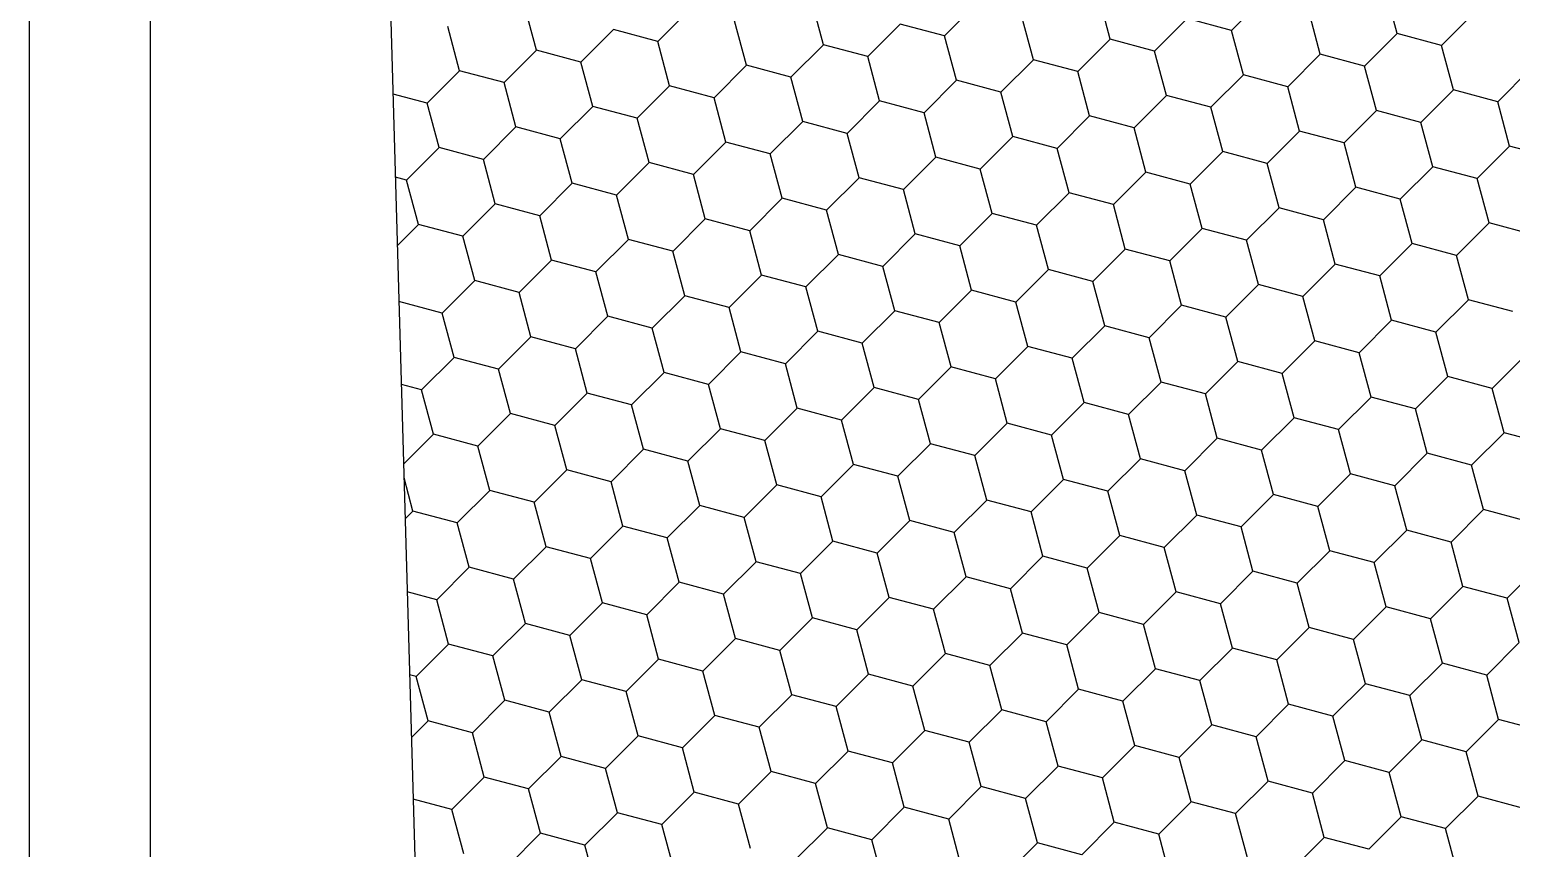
# Model space of a CAD drawing. Header units: inches. Extents: x 11.6 to 54.1, y 10.7 to 35.5.
# Drawn here: x 39.3392 to 39.5811, y 31.6999 to 31.8336 of the extents above; entities that cross this region are included whole.
import ezdxf

# ---------------------------------------------------------------- set-up
doc = ezdxf.new("R2010")
doc.units = ezdxf.units.IN
doc.header["$MEASUREMENT"] = 0
doc.layers.add('02', color=2, linetype='Continuous')

msp = doc.modelspace()

# ---------------------------------------------------------------- linework, layer by layer
at = {"layer": '02'}
for p, q in [((39.33918530143384, 31.39858789502483), (39.33918530143384, 32.49814949224543)), ((39.35887363295588, 32.49814949224543), (39.35887363295588, 31.39858789502483)), ((39.38182925955444, 32.40781655326151), (39.40519539021007, 31.58881997418081)), ((39.51558717874396, 31.83208352581147), (39.51364603590738, 31.839327969507)), ((39.53537923003133, 31.83350429640865), (39.54068253083206, 31.83880759726759)), ((39.56241599876486, 31.83298441328822), (39.56047485592827, 31.84022885698374)), ((39.42192953870218, 31.83028175085798), (39.41998839586559, 31.8375261945535)), ((39.44172158975672, 31.83170252114957), (39.44702489067387, 31.83700582200851)), ((39.46875835872307, 31.83118263833472), (39.46681721588649, 31.83842708203025)), ((39.48855040989402, 31.83260340877183), (39.49385371069476, 31.83790670963077)), ((39.54986825421039, 31.82962225528041), (39.5479271113738, 31.83686669897594)), ((39.56966030561417, 31.83104302597945), (39.5749636064149, 31.8363463268384)), ((39.40938179414771, 31.82691959285017), (39.40744065131113, 31.8341640365457)), ((39.45621061428502, 31.82782048032692), (39.45426947144843, 31.83506492402245)), ((39.47600266533956, 31.82924125073492), (39.48130596625671, 31.83454455159386)), ((39.48855026647035, 31.83260364978065), (39.48130582271661, 31.83454479261724)), ((39.5030394341895, 31.82872136780367), (39.50109829135291, 31.83596581149919)), ((39.52283148547686, 31.83014213835719), (39.5281347862776, 31.83544543921613)), ((39.53537908660766, 31.8335045372574), (39.52813464297034, 31.83544568009398)), ((39.42917384520225, 31.82834036311266), (39.4344771461194, 31.8336436639716)), ((39.44172144621663, 31.83170276231846), (39.43447700257931, 31.83364390515504)), ((39.44366286973055, 31.82445832231912), (39.44172172689397, 31.83170276601464)), ((39.49049168975144, 31.82535920979586), (39.48855054691486, 31.83260365349139)), ((39.5102837409224, 31.82677998032028), (39.51558704172313, 31.83208328117922)), ((39.52283134205319, 31.83014237926415), (39.51558689841587, 31.83208352210073)), ((39.53732050977234, 31.82626009727261), (39.53537936693575, 31.83350454096814)), ((39.5571125610597, 31.82768086794255), (39.56241586186044, 31.83298416880149)), ((39.56966016230691, 31.83104326672634), (39.56241571855318, 31.83298440956293)), ((39.4166261007642, 31.8249782050612), (39.42192940156493, 31.83028150592014)), ((39.42917370177857, 31.82834060432521), (39.42192925802484, 31.83028174716179)), ((39.46345492078509, 31.82587909268346), (39.46875822170224, 31.83118239354241)), ((39.47600252191588, 31.8292414917874), (39.46875807816215, 31.83118263462399)), ((39.47794394519698, 31.82199705178806), (39.47600280236039, 31.82924149548359)), ((39.52477276521787, 31.82289793926481), (39.52283162238128, 31.83014238296033)), ((39.54456481650524, 31.82431870990564), (39.54986811730597, 31.82962201076458)), ((39.55711241775244, 31.82768110873309), (39.54986797399871, 31.82962225156967)), ((39.57160158523876, 31.82379882674155), (39.56966044240217, 31.83104327043708)), ((39.40407835620973, 31.82161604702429), (39.40938165701046, 31.82691934788323)), ((39.41662595710769, 31.82497844633195), (39.40938151347037, 31.82691958916854)), ((39.43111512517608, 31.82109616431131), (39.4291739823395, 31.82834060800684)), ((39.45090717623062, 31.82251693464656), (39.45621047714777, 31.8278202355055)), ((39.46345477736141, 31.82587933379415), (39.45621033372409, 31.82782047663073)), ((39.49773599636793, 31.82341782228337), (39.50303929728508, 31.82872112314232)), ((39.51028359761514, 31.82678022127089), (39.5030391538614, 31.82872136410748)), ((39.51222502077982, 31.819535781257), (39.51028387794323, 31.82678022495253)), ((39.55905384068429, 31.82043666873375), (39.55711269784771, 31.82768111242927)), ((39.57884589208808, 31.821857439491), (39.58414919288881, 31.82716074034994)), ((39.41856738073803, 31.81773400630351), (39.41662623790145, 31.82497844999904)), ((39.43835943179257, 31.81915477660965), (39.4436627325933, 31.82445807746859)), ((39.45090703280695, 31.8225171758009), (39.44366258905321, 31.82445831863748)), ((39.46539620075892, 31.81863489378026), (39.46345505792234, 31.82587933747578)), ((39.48518825181346, 31.82005566423192), (39.49049155273061, 31.82535896509086)), ((39.49773585294425, 31.82341806327764), (39.49049140930693, 31.82535920611423)), ((39.53201707195077, 31.82095655186873), (39.5373203727515, 31.82625985272767)), ((39.54456467319797, 31.82431895073984), (39.53732022956066, 31.82626009357642)), ((39.54650609624624, 31.81707451072594), (39.54456495340965, 31.82431895442147)), ((39.40407821266964, 31.8216162883387), (39.39851110788114, 31.82310798955456)), ((39.45284845620446, 31.815272735787), (39.45090731336787, 31.82251717948253)), ((39.47264050725899, 31.81669350619501), (39.47794380817614, 31.82199680705395)), ((39.4851881085062, 31.82005590528439), (39.47794366475247, 31.82199704812098)), ((39.49967727622535, 31.8161736232492), (39.49773613338876, 31.82341806695928)), ((39.5194693273963, 31.81759439383183), (39.52477262831345, 31.82289769469077)), ((39.53201692864351, 31.82095679274659), (39.52477248488977, 31.82289793558317)), ((39.56629814753361, 31.81849528145409), (39.57160144833434, 31.82379858231303)), ((39.57884574878081, 31.82185768022333), (39.5716013051435, 31.82379882305992)), ((39.58078717171266, 31.81461324019489), (39.57884602887608, 31.82185768389041)), ((39.40601963618357, 31.81437184831026), (39.40407849334698, 31.82161629200579)), ((39.4258116872381, 31.81579261857274), (39.43111498803884, 31.82109591943168)), ((39.43835928825248, 31.81915501780765), (39.43111484461516, 31.82109616064423)), ((39.48712953167088, 31.8128114652414), (39.4851883888343, 31.82005590893692)), ((39.50692158284183, 31.81423223578037), (39.51222488375898, 31.81953553663931)), ((39.51946918408904, 31.81759463475333), (39.51222474045172, 31.81953577758992)), ((39.53395835180819, 31.81371235271814), (39.5320172089716, 31.82095679641367)), ((39.55375040297914, 31.81513312340263), (39.55905370377987, 31.82043642426157)), ((39.56629800434276, 31.81849552223008), (39.55905356058903, 31.82043666506667)), ((39.41326394268363, 31.81243046053584), (39.41856724360078, 31.81773376139478)), ((39.42581154369801, 31.81579285981439), (39.41856710006069, 31.81773400265098)), ((39.4403007117664, 31.81191057776465), (39.43835956892982, 31.81915502147473)), ((39.46009276282094, 31.8133313481581), (39.46539606362168, 31.81863464901704)), ((39.47264036383532, 31.81669374729114), (39.465395920198, 31.81863489012773)), ((39.52141060725372, 31.81035019472489), (39.51946946441713, 31.81759463842042)), ((39.54120265842467, 31.81177096536572), (39.54650595934182, 31.81707426622467)), ((39.55375025967188, 31.81513336423683), (39.54650581603456, 31.81707450707341)), ((39.56823942727461, 31.81125108218708), (39.56629828443803, 31.81849552589716)), ((39.42775296721194, 31.8085484197714), (39.42581182437535, 31.81579286346692)), ((39.44754501826647, 31.80996919010664), (39.45284831906721, 31.81527249096558)), ((39.46009261939727, 31.81333158929789), (39.45284817564353, 31.81527273213447)), ((39.47458178723283, 31.80944930724814), (39.47264064439624, 31.81669375094367)), ((39.49437383828737, 31.81087007774346), (39.49967713920451, 31.8161733786024)), ((39.50692143953457, 31.81423247676008), (39.49967699578084, 31.81617361959667)), ((39.55569168272014, 31.80788892417928), (39.55375053988356, 31.81513336787481)), ((39.57548373400751, 31.80930969495108), (39.58078703480825, 31.81461299581002)), ((39.58803133537113, 31.81267209372032), (39.5807868916174, 31.81461323655691)), ((39.40071619812917, 31.80906830248438), (39.4060194989299, 31.81437160334332)), ((39.41326379914354, 31.81243070182114), (39.40601935550622, 31.81437184465773)), ((39.41520522265747, 31.80518626176359), (39.41326407982088, 31.81243070545912)), ((39.46203404279478, 31.80608714924034), (39.46009289995819, 31.81333159293587)), ((39.48182609384931, 31.80750791970655), (39.48712939465005, 31.81281122056549)), ((39.4943736949801, 31.81087031876683), (39.48712925134279, 31.81281146160342)), ((39.50886286269925, 31.80698803670253), (39.50692171986267, 31.81423248041261)), ((39.52865491387021, 31.80840880732882), (39.53395821478735, 31.81371210818776)), ((39.54120251523383, 31.81177120624358), (39.53395807148009, 31.81371234908016)), ((39.43499727371201, 31.80660703206973), (39.44030057462916, 31.81191033292868)), ((39.4475448748428, 31.80996943130464), (39.44030043108906, 31.81191057414122)), ((39.44948629824031, 31.80272499123254), (39.44754515540372, 31.80996943492806)), ((39.4963151182612, 31.80362587870928), (39.49437397542462, 31.81087032240481)), ((39.51610716931574, 31.80504664929191), (39.52141047023289, 31.81034995015085)), ((39.52865477067936, 31.80840904825033), (39.52141032692563, 31.81035019108691)), ((39.54314393828209, 31.80452676618603), (39.54120279544551, 31.81177120988156)), ((39.56293598945305, 31.80594753691418), (39.56823929037019, 31.81125083777312)), ((39.57548359081667, 31.80930993572707), (39.56823914717935, 31.81125107856366)), ((39.40071605458908, 31.80906854382789), (39.39889775576122, 31.80955575555578)), ((39.40265747821942, 31.80182410375579), (39.40071633538283, 31.80906854745132)), ((39.42244952915754, 31.80324487403283), (39.42775282995827, 31.80854817489177)), ((39.43499713028833, 31.80660727331139), (39.4277526865346, 31.80854841614797)), ((39.46927834929485, 31.80414576165509), (39.47458165009558, 31.80944906251403)), ((39.48182595042564, 31.80750816077358), (39.47458150678832, 31.80944930361017)), ((39.48376737370673, 31.80026372070148), (39.48182623087015, 31.80750816439701)), ((39.53059619372763, 31.80116460817823), (39.52865505089104, 31.80840905187375)), ((39.55038824489858, 31.80258537887727), (39.55569154581573, 31.80788867973621)), ((39.5629358462622, 31.80594777773382), (39.55569140250847, 31.80788892057041)), ((39.57742501374852, 31.80206549564042), (39.57548387091193, 31.8093099393505)), ((39.40990178460307, 31.79988271599592), (39.41520508552022, 31.80518601685486)), ((39.42244938573386, 31.80324511531813), (39.41520494198013, 31.80518625815472)), ((39.43693855368584, 31.79936283322473), (39.43499741084926, 31.80660727692026)), ((39.45673060474038, 31.80078360361819), (39.46203390565753, 31.80608690447713)), ((39.46927820587117, 31.80414600278033), (39.46203376223385, 31.80608714561691)), ((39.50355942487769, 31.801684491255), (39.50886272567842, 31.80698779211394)), ((39.51610702612489, 31.80504689025707), (39.50886258237116, 31.80698803309366)), ((39.51804844928957, 31.79780245017042), (39.51610730645299, 31.80504689386595)), ((39.56487726931046, 31.79870333764717), (39.56293612647388, 31.8059477813427)), ((39.42439080924779, 31.79600067521693), (39.4224496664112, 31.80324511891246)), ((39.44418286018591, 31.79742144558128), (39.44948616110306, 31.80272474644022)), ((39.4567304613167, 31.80078384478708), (39.44948601767938, 31.80272498762366)), ((39.47121962926868, 31.79690156269368), (39.4692784864321, 31.8041460063892)), ((39.49101168032322, 31.79832233320354), (39.49631498112395, 31.80362563406248)), ((39.50355928157042, 31.80168473226382), (39.49631483781669, 31.80362587510041)), ((39.53784050034411, 31.79922322082581), (39.54314380126126, 31.80452652168475)), ((39.55038810170773, 31.80258561974057), (39.54314365807041, 31.80452676257715)), ((39.552329524756, 31.79534117963937), (39.55038838191941, 31.80258562333489)), ((39.39921651558071, 31.79838303349112), (39.40265734096575, 31.80182385881795)), ((39.4099016411794, 31.79988295732488), (39.40265719742566, 31.80182410016147)), ((39.45867188471421, 31.79353940468587), (39.45673074187763, 31.8007838483814)), ((39.47846393576875, 31.79496017516664), (39.4837672366859, 31.80026347602558)), ((39.49101153701596, 31.79832257427057), (39.48376709326222, 31.80026371710716)), ((39.50550070473511, 31.79444029216262), (39.50355956189852, 31.80168473585815)), ((39.52529275590606, 31.7958610627889), (39.53059605670679, 31.80116436364784)), ((39.53784035715326, 31.79922346174732), (39.53059591351595, 31.8011646045839)), ((39.57212157604337, 31.79676195042572), (39.5774248768441, 31.80206525128466)), ((39.58466917740699, 31.80012434922406), (39.57742473365325, 31.80206549206065)), ((39.41184306469332, 31.79263851720913), (39.40990192185674, 31.79988296090465)), ((39.43163511563144, 31.79405928752982), (39.43693841654859, 31.79936258838876)), ((39.44418271676223, 31.79742168679383), (39.43693827312492, 31.79936282963041)), ((39.49295296029705, 31.79107813415482), (39.49101181746047, 31.79832257785034)), ((39.51274501135159, 31.79249890475199), (39.51804831215232, 31.79780220561094)), ((39.5252926125988, 31.79586130375407), (39.51804816896148, 31.79780244659065)), ((39.53978178031794, 31.79197902163156), (39.53784063748136, 31.79922346532709)), ((39.55957383137248, 31.79339979237426), (39.56487713228963, 31.7987030932332)), ((39.57212143285252, 31.79676219123081), (39.56487698909879, 31.7987033340674)), ((39.41908737119339, 31.79069712949291), (39.42439067199413, 31.79600043035185)), ((39.43163497220777, 31.79405952880057), (39.42439052857045, 31.79600067163716)), ((39.44612414027616, 31.79017724667807), (39.44418299743958, 31.7974216903736)), ((39.46591619121428, 31.79159801712973), (39.47121949213143, 31.79690131798867)), ((39.47846379246149, 31.79496041627732), (39.47121934870776, 31.79690155911391)), ((39.52723403576348, 31.78861686362376), (39.52529289292689, 31.79586130731929)), ((39.54702608693443, 31.79003763433735), (39.55232938773516, 31.79534093519629)), ((39.55957368829805, 31.79340003323756), (39.55232924454432, 31.79534117607415)), ((39.57406285578437, 31.7895177511005), (39.57212171294778, 31.79676219479603)), ((39.43357639572169, 31.78681508867027), (39.43163525288511, 31.79405953238034)), ((39.45336844665982, 31.78823585907827), (39.45867174757696, 31.79353915993721)), ((39.46591604790702, 31.79159825828407), (39.45867160415329, 31.79353940112065)), ((39.48040521574259, 31.78771597614701), (39.478464072906, 31.79496041984254)), ((39.50019726679712, 31.78913674671509), (39.50550056771427, 31.79444004757403)), ((39.51274486804433, 31.79249914576081), (39.50550042440701, 31.7944402885974)), ((39.5615151112299, 31.7861555930927), (39.55957396839332, 31.79340003678823)), ((39.40653962652251, 31.787334971456), (39.41184292743966, 31.79263827231495)), ((39.41908722776972, 31.79069737080732), (39.41184278401598, 31.79263851364391)), ((39.42102865128364, 31.78345293066246), (39.41908750844706, 31.79069737435799)), ((39.46785747130453, 31.78435381813921), (39.46591632846795, 31.79159826183474)), ((39.48764952224266, 31.78577458867818), (39.4929528231598, 31.79107788953712)), ((39.50019712348986, 31.78913698776756), (39.49295267985254, 31.79107813060415)), ((39.51468629120901, 31.78525470561596), (39.51274514837242, 31.79249914931148)), ((39.53447834237996, 31.78667547630045), (39.5397816431807, 31.79197877715939)), ((39.54702594374358, 31.79003787524431), (39.53978149998985, 31.79197901808089)), ((39.40653948309883, 31.78733521281407), (39.39947772746492, 31.78922740455033)), ((39.44082070222176, 31.78487370104136), (39.4461240030225, 31.7901770019003)), ((39.45336830335255, 31.78823610029082), (39.44612385959882, 31.7901772431274)), ((39.45530972675007, 31.78099166014596), (39.45336858391348, 31.78823610384148)), ((39.50213854677096, 31.78189254760815), (39.50019740393437, 31.78913699131823)), ((39.5219305978255, 31.78331331824899), (39.52723389874264, 31.78861661910793)), ((39.53447819918912, 31.78667571725106), (39.52723375543538, 31.78861686008764)), ((39.54896736679185, 31.7827934350849), (39.54702622395526, 31.79003787878042)), ((39.5687594179628, 31.7842142058858), (39.57406271876354, 31.78951750674474)), ((39.58130701932642, 31.78757660471325), (39.5740625756891, 31.78951774754984)), ((39.40848090672917, 31.78009077266921), (39.40653976389259, 31.78733521636474)), ((39.4282729576673, 31.78151154300446), (39.43357625846803, 31.7868148438634)), ((39.44082055879809, 31.78487394229757), (39.43357611504435, 31.78681508513415)), ((39.47510177768819, 31.78241243062672), (39.48040507860534, 31.78771573148566)), ((39.48764937893539, 31.78577482977431), (39.48040493529808, 31.7877159726109)), ((39.48959080221649, 31.77853038960035), (39.4876496593799, 31.78577483331043)), ((39.53641962223738, 31.77943127707709), (39.5344784794008, 31.78667572077262)), ((39.55621167340833, 31.7808520478489), (39.56151497420907, 31.78615534870784)), ((39.56875927477196, 31.78421444672), (39.56151483113464, 31.78615558955659)), ((39.41572521311283, 31.77814938496755), (39.42102851391356, 31.78345268582649)), ((39.42827281424362, 31.78151178430431), (39.4210283706063, 31.7834529271409)), ((39.4427619821956, 31.77762950213815), (39.44082083935901, 31.78487394583368)), ((39.46255403325014, 31.77905027258981), (39.46785733405087, 31.78435357344875)), ((39.47510163449734, 31.78241267178106), (39.46785719074361, 31.78435381461765)), ((39.50938285327103, 31.77995116021208), (39.51468615418818, 31.78525446107102)), ((39.52193045463465, 31.78331355925781), (39.51468601088092, 31.78525470209439)), ((39.52387187779933, 31.77606911908384), (39.52193073496274, 31.78331356277937)), ((39.57070069782022, 31.77697000654604), (39.56875955498364, 31.78421445025612)), ((39.43021423775755, 31.77426734413035), (39.42827309492096, 31.78151178782588)), ((39.45000628869567, 31.77568811455291), (39.4553095894964, 31.78099141541185)), ((39.46255388982646, 31.77905051378781), (39.45530944618914, 31.78099165662439)), ((39.47704305777844, 31.7751682316071), (39.47510191494185, 31.78241267530262)), ((39.49683510871656, 31.77658900217517), (39.50213840963371, 31.78189230303411)), ((39.50938271008018, 31.77995140126455), (39.50213826644286, 31.78189254410114)), ((39.54366392885387, 31.77748988979744), (39.54896722977102, 31.78279319065638)), ((39.55621153021749, 31.78085228872675), (39.54896708658017, 31.78279343156333)), ((39.55815295326575, 31.77360784853823), (39.55621181042917, 31.78085229224831)), ((39.40317746855836, 31.77478722691609), (39.40848076935909, 31.78009052777503)), ((39.41572506968915, 31.77814962631106), (39.40848062593542, 31.78009076914765)), ((39.46449531322397, 31.77180607359929), (39.46255417038738, 31.77905051729482)), ((39.48428736427851, 31.77322684413826), (39.48959066507924, 31.77853014499721)), ((39.49683496552571, 31.7765892432713), (39.48959052177198, 31.77853038610789)), ((39.51132413324486, 31.77270696107604), (39.50938299040828, 31.77995140477157)), ((39.5311161842994, 31.77412773176053), (39.53641948521655, 31.77943103261947)), ((39.54366378566302, 31.7774901307335), (39.5364193420257, 31.77943127357008)), ((39.57794500443671, 31.77502861938279), (39.58324830523744, 31.78033192024174)), ((39.41766649320308, 31.77090518612255), (39.41572535036649, 31.77814962981807)), ((39.4374585441412, 31.77232595650145), (39.44276184494193, 31.77762925736039)), ((39.45000614538841, 31.77568835579456), (39.44276170163467, 31.77762949863114)), ((39.49877638880681, 31.76934480306824), (39.49683524597022, 31.77658924676376)), ((39.51856843974493, 31.77076557372362), (39.52387174066208, 31.77606887458256)), ((39.53111604122497, 31.77412797274025), (39.52387159747123, 31.77606911557683)), ((39.5456052088277, 31.77024569054498), (39.54366406599112, 31.77749013424051)), ((39.56539725988224, 31.77166646134589), (39.57070056079939, 31.77696976220483)), ((39.57794486136228, 31.77502886021699), (39.57070041760854, 31.77697000305358)), ((39.40317732513468, 31.77478746831781), (39.399864375345, 31.775675170537)), ((39.40511874876503, 31.76754302811474), (39.40317760592844, 31.77478747181027)), ((39.42491079958673, 31.76896379846454), (39.43021410038747, 31.77426709932348)), ((39.43745840083394, 31.77232619780131), (39.43021395708021, 31.77426734063789)), ((39.45194756878592, 31.76844391559149), (39.45000642594933, 31.77568835928702)), ((39.47173961972404, 31.76986468610136), (39.47704292052477, 31.7751679869603)), ((39.48428722097125, 31.77322708527805), (39.47704277733393, 31.77516822811464)), ((39.53305746427323, 31.76688353253718), (39.53111632143665, 31.77412797623271)), ((39.55284951532777, 31.76830430330898), (39.55815281624492, 31.77360760416792)), ((39.56539711680781, 31.77166670222374), (39.55815267317049, 31.77360784506033)), ((39.57988628429413, 31.76778442001392), (39.57794514145754, 31.77502886370945)), ((39.43939982423145, 31.76508175758369), (39.43745868139487, 31.77232620127921)), ((39.45919187516957, 31.7665025280499), (39.46449517597031, 31.77180582890884)), ((39.47173947641678, 31.7698649272848), (39.46449503266305, 31.77180607012139)), ((39.48622864425234, 31.76598264506043), (39.48428750141576, 31.77322708875596)), ((39.50602069530688, 31.76740341567216), (39.51132399610761, 31.7727067165311)), ((39.51856829655409, 31.77076581474699), (39.51132385291677, 31.77270695758358)), ((39.56733853985607, 31.76442226200612), (39.56539739701949, 31.77166670570165)), ((39.41236305503227, 31.76560164042763), (39.41766635594941, 31.77090494128657)), ((39.42491065627947, 31.76896403980805), (39.41766621252574, 31.77090518264464)), ((39.4268520797934, 31.76171959957588), (39.42491093695681, 31.76896404327141)), ((39.47368089981429, 31.76262048705263), (39.4717397569777, 31.76986493074816)), ((39.49347295075241, 31.76404125763526), (39.49877625155315, 31.7693445584942)), ((39.50602055211603, 31.76740365675374), (39.4987761083623, 31.76934479959033)), ((39.52050971971877, 31.76352137452938), (39.51856857688218, 31.7707658182249)), ((39.5403017707733, 31.76494214527207), (39.54560507169045, 31.77024544613101)), ((39.55284937225334, 31.76830454423049), (39.54560492849961, 31.77024568706707)), ((39.40023570424929, 31.76265987608946), (39.40511861139495, 31.76754278324967)), ((39.412362911725, 31.7656018818148), (39.40511846797127, 31.76754302465139)), ((39.44664413061511, 31.76314037001299), (39.45194743141584, 31.76844367087193)), ((39.45919173186231, 31.76650276929155), (39.45194728822499, 31.76844391212813)), ((39.46113315525982, 31.75925832904483), (39.45919201242324, 31.76650277274035)), ((39.50796197528071, 31.76015921652157), (39.50602083244413, 31.7674036602171)), ((39.52775402633525, 31.76157998722061), (39.53305732713599, 31.76688328807955)), ((39.54030162769887, 31.76494238623724), (39.53305718406155, 31.76688352907382)), ((39.55479079530161, 31.76106010399832), (39.55284965246502, 31.76830454769384)), ((39.57458284635614, 31.76248087485743), (39.57988614727329, 31.76778417571637)), ((39.5871304479526, 31.76584327369943), (39.57988600419886, 31.76778441653602)), ((39.41430433523893, 31.75835744156808), (39.41236319240235, 31.76560188526361)), ((39.43409638606064, 31.75977821197608), (39.43939968697779, 31.76508151283502)), ((39.44664398730784, 31.7631406112983), (39.43939954367053, 31.76508175413488)), ((39.48092520619794, 31.76067909959835), (39.48622850699868, 31.76598240045729)), ((39.49347280756157, 31.76404149876049), (39.48622836380783, 31.76598264159708)), ((39.49541423084266, 31.75679705851377), (39.49347308800608, 31.7640415022093)), ((39.54224305074714, 31.75769794599051), (39.54030190791055, 31.76494238968604)), ((39.56203510180168, 31.75911871680597), (39.56733840271882, 31.76442201766491)), ((39.57458270328171, 31.76248111570618), (39.56733825964439, 31.76442225854277)), ((39.42154864150617, 31.75641605392462), (39.42685194242332, 31.76171935478357)), ((39.43409624275338, 31.75977845330505), (39.42685179911606, 31.76171959614163)), ((39.44858541070536, 31.75589617103702), (39.44664426786877, 31.76314061473255)), ((39.46837746164348, 31.75731694156144), (39.47368076244421, 31.76262024242038)), ((39.4809250630071, 31.76067934076724), (39.47368061925336, 31.76262048360383)), ((39.51520628178078, 31.75821782918371), (39.52050958258152, 31.76352113004265)), ((39.52775388314441, 31.76158022824399), (39.52050943950709, 31.76352137108057)), ((39.52969530630909, 31.75433578798271), (39.5277541634725, 31.76158023167824)), ((39.57652412632998, 31.75523667545946), (39.57458298349339, 31.76248111915498)), ((39.40175659080088, 31.75499528356028), (39.40029919902846, 31.76043434326726)), ((39.4360376662673, 31.75253401302922), (39.43409652343072, 31.7597784567393)), ((39.45582971708901, 31.75395478352453), (39.46113301800616, 31.75925808438348)), ((39.46837731845263, 31.75731718277399), (39.4611328746989, 31.75925832561057)), ((39.4828664862882, 31.75343490050597), (39.48092534345161, 31.76067934420149)), ((39.50265853722632, 31.7548556711468), (39.50796183802705, 31.76015897200574)), ((39.51520613858994, 31.75821807025073), (39.50796169495262, 31.76015921308732)), ((39.54948735736362, 31.75575655876906), (39.55479065816436, 31.76105985962801)), ((39.56203495884366, 31.75911895771293), (39.55479051508993, 31.76106010054951)), ((39.56397638177551, 31.75187451745165), (39.56203523893893, 31.75911896114718)), ((39.4090008969517, 31.75305389588772), (39.41430419786885, 31.75835719674666)), ((39.42154849819891, 31.75641629531179), (39.41430405456159, 31.75835743814838)), ((39.47031874173373, 31.75007274249816), (39.46837759889714, 31.75731718619369)), ((39.49011079267185, 31.75149351309534), (39.49541409347258, 31.75679681395428)), ((39.50265839403547, 31.75485591225748), (39.49541395039815, 31.75679705509407)), ((39.51714756175462, 31.75097362997491), (39.51520641891803, 31.75821807367043)), ((39.53693961280916, 31.75239440073216), (39.54224291360989, 31.7576977015911)), ((39.54948721428919, 31.75575679971968), (39.54224277053546, 31.75769794255626)), ((39.40049050130002, 31.75372908673904), (39.40175645331438, 31.75499503870975)), ((39.40900075364444, 31.75305413731854), (39.40175631000712, 31.75499528015513)), ((39.42348992182925, 31.74917185502142), (39.42154877899267, 31.75641629873149)), ((39.44328197253454, 31.75059262547308), (39.44858527345169, 31.75589592633202)), ((39.45582957389816, 31.75395502478074), (39.44858513014443, 31.75589616761732)), ((39.50459981731657, 31.74761147198166), (39.50265867447998, 31.75485591567718)), ((39.52439186825469, 31.74903224269525), (39.52969516917184, 31.75433554355419)), ((39.53693946973473, 31.75239464172643), (39.52969502598099, 31.75433578456301)), ((39.55142863733746, 31.74851235944385), (39.54948749450087, 31.75575680315393)), ((39.571220688392, 31.74993313031752), (39.57652398919273, 31.75523643117646)), ((39.58376828987203, 31.75329552920317), (39.57652384623471, 31.75523667203976)), ((39.41094217727478, 31.74580969702816), (39.4090010344382, 31.75305414072369)), ((39.43073422798007, 31.74723046743617), (39.43603752889722, 31.75253376829511)), ((39.4432818293437, 31.75059286678749), (39.43603738558996, 31.75253400962407)), ((39.45777099729568, 31.74671058450491), (39.45582985445909, 31.75395502820044)), ((39.47756304811738, 31.74813135505843), (39.48286634903453, 31.75343465591737)), ((39.490110649481, 31.75149375426423), (39.48286620584368, 31.75343489710082)), ((39.53888089278299, 31.74515020143605), (39.53693974994641, 31.75239464513157)), ((39.55867294383753, 31.74657097228061), (39.56397624463826, 31.75187427313955)), ((39.57122054531757, 31.74993337120992), (39.56397610168025, 31.75187451404651)), ((39.44522325274121, 31.74334842649711), (39.44328210990462, 31.75059287019263)), ((39.46501530356291, 31.74476919702153), (39.47031860448006, 31.75007249788047)), ((39.47756290492654, 31.74813159627098), (39.47031846128922, 31.75007273910757)), ((39.4920520727621, 31.7442493139593), (39.49011092992551, 31.75149375766938)), ((39.51184412370022, 31.74567008464379), (39.51714742450095, 31.75097338550273)), ((39.52439172518026, 31.74903248373317), (39.51714728142652, 31.75097362656976)), ((39.57316196836583, 31.74268893091954), (39.57122082552925, 31.74993337461507)), ((39.41818648354202, 31.74386830939926), (39.42348978434276, 31.7491716102582)), ((39.43073408478923, 31.74723070879423), (39.42348964103549, 31.74917185163082)), ((39.43267550830316, 31.7399862684893), (39.43073436546657, 31.74723071218483)), ((39.47950432832405, 31.74088715596605), (39.47756318548746, 31.74813159966158)), ((39.49929637914575, 31.74230792660688), (39.5045996800629, 31.74761122746582)), ((39.51184398062579, 31.74567032573992), (39.50459953687206, 31.74761146857651)), ((39.52633314822852, 31.7417880434428), (39.52439200539194, 31.74903248713832)), ((39.54612519928306, 31.74320881422915), (39.55142850020021, 31.74851211508809)), ((39.5586728007631, 31.74657121321667), (39.55142835712578, 31.74851235605325)), ((39.40563873898756, 31.7405061513478), (39.41094203978829, 31.74580945220674)), ((39.41818634023476, 31.74386855080098), (39.41094189659744, 31.74580969363757)), ((39.45246755900845, 31.74140703898462), (39.4577708599256, 31.74671033984356)), ((39.46501516037207, 31.74476943827773), (39.45777071673475, 31.74671058111431)), ((39.46695658376958, 31.73752499795825), (39.46501544093299, 31.74476944165377)), ((39.51378540379047, 31.73842588543499), (39.51184426095389, 31.74567032913052)), ((39.53357745472859, 31.73984665619224), (39.53888075552933, 31.74514995705118)), ((39.54612505620863, 31.74320905522342), (39.53888061257131, 31.74515019806)), ((39.56061422381136, 31.73932677289719), (39.55867308097478, 31.74657121660726)), ((39.5804062748659, 31.74074754381451), (39.58570957566663, 31.74605084467345)), ((39.42012776374869, 31.7366241104815), (39.4181866209121, 31.74386855417703)), ((39.43991981457039, 31.73804488094771), (39.44522311537113, 31.74334818180665)), ((39.4524674158176, 31.74140728028448), (39.44522297218028, 31.74334842312106)), ((39.48674863459129, 31.73894576856998), (39.49205193550844, 31.74424906942892)), ((39.49929623607132, 31.74230816774667), (39.49205179231759, 31.74424931058326)), ((39.50123765935242, 31.73506372742719), (39.49929651651583, 31.74230817112272)), ((39.5480664792569, 31.73596461490393), (39.54612533642031, 31.74320905859946)), ((39.56785853031143, 31.7373853857776), (39.57316183122858, 31.74268868663654)), ((39.58040613190789, 31.74074778470691), (39.57316168815415, 31.7426889275435)), ((39.40563859568029, 31.74050639280773), (39.40083099492877, 31.74179458553277)), ((39.40758001931064, 31.7332619524737), (39.40563887647405, 31.74050639616922)), ((39.42737207001593, 31.73468272289625), (39.43267537081666, 31.73998602375519)), ((39.43991967137955, 31.73804512229123), (39.43267522762581, 31.73998626512781)), ((39.45440883921511, 31.73416283995044), (39.45246769637853, 31.74140728364597)), ((39.47420089003682, 31.73558361051852), (39.47950419095397, 31.74088691137746)), ((39.48674849151686, 31.73894600975342), (39.47950404776312, 31.74088715259001)), ((39.52102971017413, 31.73648449815533), (39.52633301109127, 31.74178779901428)), ((39.53357731165416, 31.73984689723017), (39.52633286801684, 31.74178804006675)), ((39.53551873481884, 31.73260245689613), (39.53357759198226, 31.73984690059166)), ((39.58234755483974, 31.73350334437288), (39.58040641200315, 31.7407477880684)), ((39.44186109477706, 31.73080068194264), (39.43991995194047, 31.73804512563817)), ((39.46165314559877, 31.73222145248161), (39.4669564463995, 31.73752475334055)), ((39.47420074696239, 31.73558385176017), (39.46695630332507, 31.73752499459675)), ((39.48868991479795, 31.73170156941939), (39.48674877196137, 31.73894601311491)), ((39.50848196573607, 31.73312234011843), (39.51378526653681, 31.73842564097737)), ((39.52102956721611, 31.73648473923691), (39.51378512346238, 31.7384258820735)), ((39.55531078575697, 31.73402322774069), (39.56061408667411, 31.73932652859963)), ((39.56785838735342, 31.73738562671366), (39.56061394359968, 31.73932676955025)), ((39.56979981028527, 31.73014118636507), (39.56785866744868, 31.7373856300606)), ((39.41482432546146, 31.73132056485935), (39.42012762637861, 31.73662386571829)), ((39.42737192670867, 31.73468296429797), (39.42012748307135, 31.73662410713456)), ((39.47614217024348, 31.72833941141158), (39.4742010274069, 31.73558385510711)), ((39.49593422106519, 31.72976018206697), (39.50123752198234, 31.73506348292591)), ((39.50848182254523, 31.73312258124366), (39.50123737890791, 31.73506372408025)), ((39.52297099026438, 31.72924029888833), (39.52102984742779, 31.73648474258385)), ((39.5427630412025, 31.73066106970379), (39.54806634211965, 31.73596437056273)), ((39.55531064279895, 31.73402346872041), (39.54806619904522, 31.73596461155699)), ((39.40227658090699, 31.72795840682244), (39.40757988182414, 31.73326170768138)), ((39.41482418227061, 31.73132080630472), (39.40757973851688, 31.73326194914131)), ((39.42931335033901, 31.72743852393484), (39.42737220750242, 31.73468296763036)), ((39.4491054010443, 31.7288592944447), (39.45440870184503, 31.73416259530364)), ((39.46165300240792, 31.73222169376692), (39.45440855865419, 31.7341628366035)), ((39.51042324582632, 31.72587814088052), (39.50848210298974, 31.73312258457605)), ((39.53021529676445, 31.72729891165233), (39.53551859756518, 31.73260221251127)), ((39.54276289824448, 31.73066131072716), (39.53551845449075, 31.73260245356374)), ((39.55725206584722, 31.72677902835727), (39.55531092301063, 31.7340234720528)), ((39.57704411678534, 31.72819979928914), (39.58234741770249, 31.73350310014808)), ((39.41676560578454, 31.72407636592703), (39.41482446294795, 31.73132080963711)), ((39.43655765648983, 31.7254971364078), (39.44186095740698, 31.73080043726674)), ((39.44910525785345, 31.72885953577367), (39.44186081421613, 31.73080067861025)), ((39.46359442580543, 31.72497725340378), (39.46165328296885, 31.73222169709931)), ((39.48338647662714, 31.72639802403006), (39.48868977742787, 31.731701324889)), ((39.49593407810718, 31.72976042325041), (39.48868963435344, 31.731701566087)), ((39.54470432129275, 31.72341687034947), (39.54276317845616, 31.73066131404499)), ((39.56449637223087, 31.72483764123768), (39.56979967314802, 31.73014094209663)), ((39.57704397394374, 31.7282000401961), (39.56979953019, 31.73014118304724)), ((39.40227643771615, 31.72795864831147), (39.40121764280885, 31.72824235153399)), ((39.40421786123007, 31.72071420791923), (39.40227671839349, 31.72795865161476)), ((39.45104668125096, 31.72161509539598), (39.44910553841438, 31.7288595390915)), ((39.47083873207267, 31.72303586599315), (39.4761420328734, 31.72833916685209)), ((39.48338633343629, 31.72639826525716), (39.47614188979897, 31.72833940809375)), ((39.49787550127186, 31.72251598287272), (39.49593435843527, 31.72976042656825)), ((39.51766755209356, 31.72393675361542), (39.52297085301071, 31.72924005447436)), ((39.53021515369002, 31.72729915273391), (39.5229707100527, 31.72924029557049)), ((39.57898539687559, 31.72095559981841), (39.577044254039, 31.72820004351394)), ((39.42400991193536, 31.72213497837089), (39.42931321285251, 31.72743827922983)), ((39.43655751329899, 31.72549737778041), (39.42931306966167, 31.727438520617)), ((39.43849893681291, 31.71825293740272), (39.43655779397633, 31.72549738109825)), ((39.4853277568338, 31.71915382486492), (39.48338661399722, 31.726398268575)), ((39.50511980765551, 31.72057459557851), (39.51042310845624, 31.72587789643745)), ((39.51766740913555, 31.72393699474065), (39.51042296538181, 31.72587813757724)), ((39.53215657673828, 31.72005471234166), (39.5302154339017, 31.72729915603719)), ((39.55194862779282, 31.72147548320078), (39.55725192859355, 31.72677878405972)), ((39.56449622927286, 31.72483788220285), (39.55725178563554, 31.72677902505399)), ((39.4114621673809, 31.71877282031943), (39.41676546829805, 31.72407612117837)), ((39.42400976874452, 31.72213521978716), (39.4167653251072, 31.72407636262375)), ((39.4582909875182, 31.71967370794169), (39.46359428843535, 31.72497700880064)), ((39.47083858899824, 31.72303610726391), (39.46359414524451, 31.72497725010049)), ((39.47278001227934, 31.71579166685711), (39.47083886944275, 31.72303611055264)), ((39.51960883230023, 31.71669255433386), (39.51766768946364, 31.72393699802939)), ((39.53940088323835, 31.71811332516387), (39.54470418403908, 31.72341662602281)), ((39.5519484848348, 31.7214757242096), (39.54470404108107, 31.72341686706073)), ((39.56643765232112, 31.71759344181061), (39.56449650948453, 31.72483788550613)), ((39.4015096899686, 31.71800592933738), (39.40421772374358, 31.72071396314146)), ((39.41146202419005, 31.71877306179391), (39.40421758055273, 31.7207142046305)), ((39.42595119225845, 31.71489077938037), (39.42401004942186, 31.72213522309045)), ((39.44574324296374, 31.71631154990479), (39.45104654388089, 31.72161485076373)), ((39.45829084444377, 31.71967394927066), (39.45104640069004, 31.72161509210724)), ((39.49257206310104, 31.7172124375416), (39.49787536390178, 31.72251573840055)), ((39.50511966458108, 31.7205748367474), (39.49787522094376, 31.72251597958399)), ((39.50706108786218, 31.71333039634061), (39.50511994502559, 31.72057484003614)), ((39.55388990776665, 31.7142312838028), (39.55194876493007, 31.72147572751288)), ((39.57368195882119, 31.71565205474923), (39.57898525962192, 31.72095535560817)), ((39.58622956041764, 31.71901445369309), (39.57898511678032, 31.72095559652968)), ((39.41340344782039, 31.71152862138712), (39.41146230498381, 31.71877306508264)), ((39.43319549840927, 31.71294939186788), (39.43849879932642, 31.71825269272682)), ((39.44574309988931, 31.71631179127741), (39.43849865613557, 31.71825293411399)), ((39.46023226772487, 31.71242950886386), (39.45829112488828, 31.71967395255939)), ((39.48002431854658, 31.71385027949015), (39.48532761946372, 31.71915358034909)), ((39.49257192002661, 31.71721267875415), (39.48532747638929, 31.71915382159074)), ((39.52685313868388, 31.71475116712696), (39.53215643948462, 31.7200544679859)), ((39.53940074016392, 31.71811356621635), (39.5321562965266, 31.72005470906748)), ((39.5413421633286, 31.710869125795), (39.53940102049201, 31.71811356949053)), ((39.44768452328682, 31.70906735085606), (39.44574338045023, 31.71631179455159)), ((39.46747657399211, 31.71048812145324), (39.47277987490926, 31.71579142231218)), ((39.48002417547215, 31.7138505207609), (39.47277973183483, 31.71579166359749)), ((39.49451334330771, 31.70996823833281), (39.49257220047112, 31.71721268202833)), ((39.51430539412942, 31.7113890090755), (39.51960869493015, 31.71669230993444)), ((39.52685299572587, 31.71475140822309), (39.51960855197213, 31.71669255107423)), ((39.56113421426672, 31.71228989671232), (39.56643751506746, 31.71759319757126)), ((39.57368181586317, 31.71565229569984), (39.56643737210944, 31.71759343853643)), ((39.57562323879502, 31.70840785527849), (39.57368209595844, 31.71565229897402)), ((39.42064775397122, 31.70958723383097), (39.42595105477195, 31.71489053468991)), ((39.43319535533484, 31.71294963328415), (39.4259509115811, 31.71489077612074)), ((39.43513677884877, 31.70570519284826), (39.43319563601218, 31.71294963654378)), ((39.48196559875324, 31.706606080325), (39.48002445591666, 31.71385052402053)), ((39.50175764957495, 31.7080268510386), (39.5070609504921, 31.71333015189754)), ((39.5143052511714, 31.71138925022984), (39.50706080741767, 31.71333039308098)), ((39.52879441877413, 31.70750696780175), (39.52685327593755, 31.71475141149728)), ((39.54858646971226, 31.70892773866086), (39.55388977051299, 31.7142310395198)), ((39.56113407130871, 31.71229013770659), (39.55388962767139, 31.71423128054317)), ((39.40810000941675, 31.70622507579407), (39.41340331021748, 31.71152837665301)), ((39.42064761078037, 31.7095874752909), (39.41340316702664, 31.71152861812749)), ((39.45492882943764, 31.70712596341633), (39.46023213035479, 31.71242926427527)), ((39.46747643091768, 31.71048836276765), (39.46023198728036, 31.71242950560423)), ((39.51624667433608, 31.70414480979395), (39.5143055314995, 31.71138925348947)), ((39.53603872515779, 31.70556558062395), (39.54134202595852, 31.7108688814829)), ((39.54858632675424, 31.70892797971334), (39.54134188311692, 31.71086912254992)), ((39.56307549435697, 31.70504569727069), (39.56113435152039, 31.71229014096622)), ((39.4225890342943, 31.70234303484045), (39.42064789145771, 31.70958747853598)), ((39.44238108499959, 31.70376380536487), (39.44768438580032, 31.70906710622381)), ((39.45492868636321, 31.7071262047744), (39.44768424272589, 31.70906734761098)), ((39.46941785431519, 31.7032439223172), (39.4674767114786, 31.71048836601273)), ((39.48920990502048, 31.70466469300169), (39.49451320593763, 31.70996799386063)), ((39.50175750661693, 31.70802709223659), (39.4945130628632, 31.70996823508773)), ((39.55052774980251, 31.70168353926289), (39.54858660696592, 31.70892798295841)), ((39.57031980074063, 31.70310431020931), (39.57562310154136, 31.70840761106825)), ((39.58286740245349, 31.70646670919683), (39.57562295869976, 31.70840785203342)), ((39.4080998662259, 31.70622531729765), (39.40179761462897, 31.70791400052855)), ((39.41004128973983, 31.69898087683265), (39.40810014690324, 31.70622532052818)), ((39.42983334044512, 31.70040164732796), (39.43513664124585, 31.70570494818691)), ((39.44238094180874, 31.70376404678115), (39.43513649817142, 31.70570518961773)), ((39.45687010976072, 31.6998817643094), (39.45492896692414, 31.70712620800492)), ((39.47666216046601, 31.70130253496478), (39.48196546138316, 31.70660583582372)), ((39.48920976206247, 31.70466493424334), (39.48196531830873, 31.70660607709448)), ((39.50369892978161, 31.70078265178614), (39.50175778694503, 31.70802709548167)), ((39.52349098060332, 31.70220342258705), (39.52879428152047, 31.70750672344599)), ((39.53603858219977, 31.70556582172009), (39.52879413856245, 31.70750696455667)), ((39.44432236532267, 31.69651960630159), (39.44238122248608, 31.70376404999712)), ((39.49115118534356, 31.69742049377834), (39.48921004250698, 31.70466493747386)), ((39.51094323604885, 31.69884126455014), (39.516246536966, 31.70414456540908)), ((39.5234908376453, 31.70220366372683), (39.51624639400799, 31.70414480656342)), ((39.53798000536445, 31.69832138125508), (39.53603886252787, 31.70556582495061)), ((39.55777205618616, 31.6997421521724), (39.56307535698689, 31.70504545303135)), ((39.57031965789903, 31.70310455120358), (39.56307521414529, 31.70504569404017)), ((39.41728559589065, 31.69703948929106), (39.42258889669139, 31.70234279015)), ((39.42983319737069, 31.70040188878789), (39.42258875361696, 31.70234303162448)), ((39.46411441602796, 31.69794037691332), (39.46941771682869, 31.70324367777226)), ((39.476662017508, 31.70130277625009), (39.46941757375426, 31.70324391910123)), ((39.47860344078909, 31.69405833577053), (39.47666229795251, 31.70130277946606)), ((39.52543226080999, 31.69495922324728), (39.5234911179734, 31.70220366694281)), ((39.54522431163169, 31.6963799941355), (39.55052761254884, 31.70168329499444)), ((39.55777191334456, 31.69974239321033), (39.55052746959083, 31.70168353604691)), ((39.57226108083088, 31.69586011072403), (39.57031993799429, 31.70310455441955)), ((39.4317746207682, 31.69315744829379), (39.42983347793162, 31.70040189198932)), ((39.49839549149439, 31.69547910649868), (39.50369879241153, 31.70078240735762)), ((39.51094309309084, 31.69884150573358), (39.50369864945352, 31.70078264857017))]:
    msp.add_line(p, q, dxfattribs=at)

doc.saveas('drawing.dxf')
